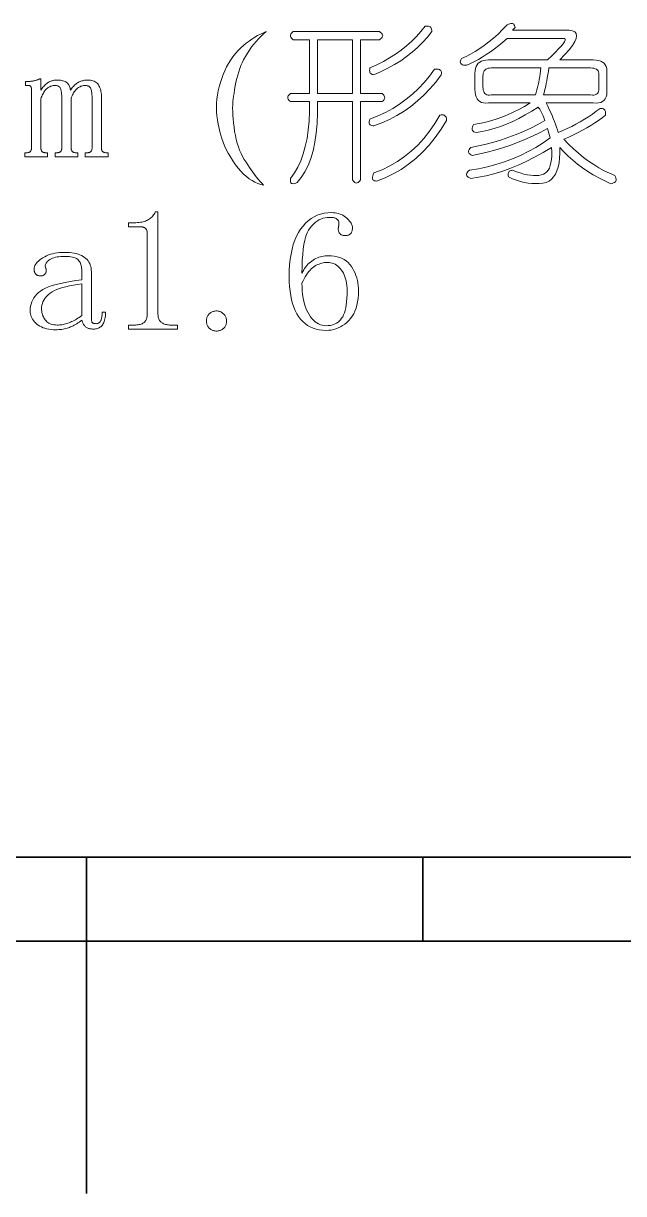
# Model space of a CAD drawing. Extents: x 0 to 297, y 0 to 210.
# Drawn here: x 146.63 to 164.47, y 0 to 34.78 of the extents above; entities that cross this region are included whole.
import ezdxf

# ---------------------------------------------------------------- set-up
doc = ezdxf.new("R2010")
doc.units = 0

msp = doc.modelspace()

# ---------------------------------------------------------------- linework, layer by layer
at = {"color": 7, "lineweight": 35}
for p, q in [((10, 10), (287, 10)), ((97, 10), (287, 10)), ((98.5, 7.5), (198.5, 7.5))]:
    msp.add_line(p, q, dxfattribs=at)
at = {"color": 7, "lineweight": 35, "ltscale": 0.25}
msp.add_line((148.5, 10), (148.5, 0), dxfattribs=at)
at = {"color": 7, "lineweight": 35, "ltscale": 0.0625}
msp.add_line((158.5, 10), (158.5, 7.5), dxfattribs=at)
at = {"color": 255, "lineweight": 13}
for points in [[(161.166, 34.575), (162.846, 34.575), (162.944, 34.559), (163.014, 34.527), (163.056, 34.479), (163.07, 34.415), (163.056, 34.335), (163.014, 34.239), (162.944, 34.127), (162.846, 33.999), (162.72, 33.855), (162.566, 33.695), (163.566, 33.695), (163.649, 33.691), (163.723, 33.679), (163.787, 33.659), (163.841, 33.631), (163.886, 33.595), (163.921, 33.551), (163.947, 33.499), (163.963, 33.439), (163.969, 33.371), (163.966, 33.295), (163.966, 32.815), (163.969, 32.732), (163.963, 32.658), (163.947, 32.594), (163.921, 32.54), (163.886, 32.495), (163.841, 32.46), (163.787, 32.434), (163.723, 32.418), (163.649, 32.412), (163.566, 32.415), (162.166, 32.415), (162.213, 32.32), (162.257, 32.226), (162.299, 32.134), (162.339, 32.044), (162.376, 31.955), (162.411, 31.868), (162.443, 31.782), (162.473, 31.698), (162.501, 31.616), (162.526, 31.535), (162.661, 31.593), (162.793, 31.654), (162.923, 31.718), (163.051, 31.785), (163.176, 31.855), (163.299, 31.929), (163.419, 32.006), (163.537, 32.086), (163.653, 32.169), (163.766, 32.255), (163.804, 32.253), (163.837, 32.247), (163.865, 32.237), (163.888, 32.223), (163.906, 32.205), (163.92, 32.183), (163.929, 32.157), (163.933, 32.127), (163.932, 32.093), (163.926, 32.055), (163.827, 31.976), (163.723, 31.898), (163.613, 31.822), (163.497, 31.748), (163.376, 31.675), (163.249, 31.604), (163.117, 31.534), (162.979, 31.466), (162.835, 31.4), (162.686, 31.335), (162.831, 31.188), (162.977, 31.049), (163.125, 30.919), (163.275, 30.798), (163.426, 30.685), (163.579, 30.582), (163.733, 30.487), (163.889, 30.401), (164.047, 30.324), (164.206, 30.255), (164.227, 30.217), (164.24, 30.182), (164.246, 30.15), (164.245, 30.121), (164.236, 30.095), (164.221, 30.073), (164.198, 30.054), (164.168, 30.038), (164.131, 30.025), (164.086, 30.015), (163.905, 30.098), (163.731, 30.186), (163.563, 30.28), (163.401, 30.38), (163.246, 30.485), (163.097, 30.596), (162.955, 30.712), (162.819, 30.834), (162.689, 30.962), (162.566, 31.095), (162.569, 30.926), (162.563, 30.772), (162.547, 30.632), (162.521, 30.506), (162.486, 30.395), (162.441, 30.298), (162.387, 30.216), (162.323, 30.148), (162.249, 30.094), (162.166, 30.055), (162.061, 30.035), (161.955, 30.023), (161.847, 30.019), (161.737, 30.023), (161.626, 30.035), (161.513, 30.055), (161.399, 30.083), (161.283, 30.119), (161.165, 30.163), (161.046, 30.215), (161.04, 30.253), (161.038, 30.287), (161.04, 30.317), (161.046, 30.343), (161.056, 30.365), (161.07, 30.383), (161.088, 30.397), (161.11, 30.407), (161.136, 30.413), (161.166, 30.415), (161.283, 30.371), (161.395, 30.334), (161.501, 30.304), (161.601, 30.281), (161.696, 30.265), (161.785, 30.257), (161.869, 30.256), (161.947, 30.262), (162.019, 30.275), (162.086, 30.295), (162.139, 30.325), (162.185, 30.366), (162.225, 30.418), (162.259, 30.481), (162.286, 30.555), (162.307, 30.641), (162.321, 30.738), (162.329, 30.846), (162.331, 30.965), (162.326, 31.095), (162.072, 30.942), (161.821, 30.802), (161.573, 30.676), (161.328, 30.564), (161.086, 30.465), (160.848, 30.38), (160.613, 30.308), (160.381, 30.25), (160.152, 30.206), (159.926, 30.175), (159.883, 30.192), (159.848, 30.21), (159.822, 30.23), (159.805, 30.252), (159.796, 30.275), (159.797, 30.3), (159.806, 30.326), (159.824, 30.354), (159.851, 30.384), (159.886, 30.415), (160.155, 30.461), (160.417, 30.518), (160.673, 30.586), (160.923, 30.665), (161.166, 30.755), (161.403, 30.857), (161.633, 30.97), (161.857, 31.094), (162.075, 31.229), (162.286, 31.375), (162.206, 31.655), (161.982, 31.539), (161.758, 31.431), (161.534, 31.331), (161.31, 31.239), (161.086, 31.155), (160.862, 31.079), (160.638, 31.011), (160.414, 30.951), (160.19, 30.899), (159.966, 30.855), (159.93, 30.872), (159.901, 30.89), (159.879, 30.91), (159.864, 30.932), (159.856, 30.955), (159.856, 30.98), (159.863, 31.006), (159.877, 31.034), (159.898, 31.064), (159.926, 31.095), (160.157, 31.139), (160.385, 31.191), (160.611, 31.251), (160.835, 31.319), (161.056, 31.395), (161.275, 31.479), (161.491, 31.571), (161.705, 31.671), (161.917, 31.779), (162.126, 31.895), (162.11, 31.942), (162.093, 31.988), (162.075, 32.032), (162.056, 32.074), (162.036, 32.115), (162.016, 32.154), (161.995, 32.192), (161.973, 32.228), (161.95, 32.262), (161.926, 32.295), (161.735, 32.172), (161.545, 32.06), (161.357, 31.958), (161.171, 31.866), (160.986, 31.785), (160.803, 31.714), (160.621, 31.654), (160.441, 31.604), (160.263, 31.564), (160.086, 31.535), (160.049, 31.545), (160.019, 31.558), (159.995, 31.574), (159.977, 31.593), (159.966, 31.615), (159.961, 31.641), (159.963, 31.67), (159.971, 31.702), (159.985, 31.737), (160.006, 31.775), (160.174, 31.803), (160.342, 31.839), (160.51, 31.883), (160.678, 31.935), (160.846, 31.995), (161.014, 32.063), (161.182, 32.139), (161.35, 32.223), (161.518, 32.315), (161.686, 32.415), (160.446, 32.415), (160.37, 32.412), (160.302, 32.418), (160.242, 32.434), (160.19, 32.46), (160.146, 32.495), (160.11, 32.54), (160.082, 32.594), (160.062, 32.658), (160.05, 32.732), (160.046, 32.815), (160.046, 33.295), (160.05, 33.371), (160.062, 33.439), (160.082, 33.499), (160.11, 33.551), (160.146, 33.595), (160.19, 33.631), (160.242, 33.659), (160.302, 33.679), (160.37, 33.691), (160.446, 33.695), (162.206, 33.695), (162.333, 33.817), (162.443, 33.926), (162.535, 34.022), (162.609, 34.105), (162.666, 34.175), (162.705, 34.233), (162.727, 34.278), (162.731, 34.31), (162.717, 34.329), (162.686, 34.335), (161.006, 34.335), (160.879, 34.226), (160.753, 34.124), (160.629, 34.028), (160.507, 33.938), (160.386, 33.855), (160.267, 33.778), (160.149, 33.708), (160.033, 33.644), (159.919, 33.586), (159.806, 33.535), (159.754, 33.537), (159.71, 33.543), (159.674, 33.553), (159.646, 33.567), (159.626, 33.585), (159.614, 33.607), (159.61, 33.633), (159.614, 33.663), (159.626, 33.697), (159.646, 33.735), (159.782, 33.796), (159.918, 33.865), (160.054, 33.943), (160.19, 34.03), (160.326, 34.125), (160.462, 34.23), (160.598, 34.343), (160.734, 34.465), (160.87, 34.596), (161.006, 34.735), (161.045, 34.756), (161.08, 34.77), (161.112, 34.778), (161.141, 34.78), (161.166, 34.775), (161.189, 34.764), (161.208, 34.746), (161.224, 34.722), (161.237, 34.692), (161.246, 34.655)], [(153.846, 34.535), (153.767, 34.469), (153.691, 34.399), (153.617, 34.325), (153.545, 34.247), (153.476, 34.165), (153.409, 34.079), (153.345, 33.989), (153.283, 33.895), (153.223, 33.797), (153.166, 33.695), (153.127, 33.613), (153.091, 33.527), (153.057, 33.437), (153.025, 33.343), (152.996, 33.245), (152.969, 33.143), (152.945, 33.037), (152.923, 32.927), (152.903, 32.813), (152.886, 32.695), (152.872, 32.62), (152.861, 32.54), (152.853, 32.454), (152.848, 32.362), (152.846, 32.265), (152.848, 32.162), (152.853, 32.054), (152.861, 31.94), (152.872, 31.82), (152.886, 31.695), (152.904, 31.57), (152.926, 31.449), (152.952, 31.333), (152.982, 31.222), (153.016, 31.115), (153.054, 31.014), (153.096, 30.917), (153.142, 30.825), (153.192, 30.738), (153.246, 30.655), (153.295, 30.576), (153.344, 30.5), (153.394, 30.426), (153.445, 30.354), (153.496, 30.285), (153.549, 30.218), (153.602, 30.154), (153.656, 30.092), (153.711, 30.032), (153.766, 29.975), (153.679, 29.996), (153.592, 30.025), (153.506, 30.063), (153.421, 30.11), (153.336, 30.165), (153.253, 30.23), (153.17, 30.303), (153.088, 30.385), (153.007, 30.476), (152.926, 30.575), (152.849, 30.694), (152.779, 30.81), (152.715, 30.924), (152.657, 31.036), (152.606, 31.145), (152.561, 31.252), (152.523, 31.356), (152.491, 31.458), (152.465, 31.558), (152.446, 31.655), (152.417, 31.783), (152.395, 31.91), (152.379, 32.036), (152.369, 32.161), (152.366, 32.285), (152.369, 32.409), (152.379, 32.532), (152.395, 32.654), (152.417, 32.775), (152.446, 32.895), (152.481, 33.021), (152.52, 33.143), (152.564, 33.261), (152.613, 33.375), (152.666, 33.485), (152.725, 33.591), (152.788, 33.693), (152.856, 33.791), (152.929, 33.885), (153.006, 33.975), (153.087, 34.053), (153.168, 34.126), (153.25, 34.194), (153.333, 34.257), (153.416, 34.315), (153.501, 34.369), (153.586, 34.418), (153.672, 34.462), (153.759, 34.501)], [(154.646, 34.535), (157.206, 34.535), (157.242, 34.511), (157.27, 34.487), (157.29, 34.463), (157.302, 34.439), (157.306, 34.415), (157.302, 34.391), (157.29, 34.367), (157.27, 34.343), (157.242, 34.319), (157.206, 34.295), (156.646, 34.295), (156.646, 32.695), (157.286, 32.695), (157.315, 32.671), (157.337, 32.647), (157.353, 32.623), (157.363, 32.599), (157.366, 32.575), (157.363, 32.551), (157.353, 32.527), (157.337, 32.503), (157.315, 32.479), (157.286, 32.455), (156.646, 32.455), (156.646, 30.135), (156.622, 30.099), (156.598, 30.071), (156.574, 30.051), (156.55, 30.039), (156.526, 30.035), (156.502, 30.039), (156.478, 30.051), (156.454, 30.071), (156.43, 30.099), (156.406, 30.135), (156.406, 32.455), (155.366, 32.455), (155.367, 32.122), (155.355, 31.809), (155.329, 31.517), (155.289, 31.246), (155.236, 30.995), (155.169, 30.766), (155.089, 30.557), (154.995, 30.369), (154.887, 30.202), (154.766, 30.055), (154.721, 30.035), (154.681, 30.022), (154.647, 30.016), (154.619, 30.017), (154.596, 30.025), (154.579, 30.041), (154.567, 30.064), (154.561, 30.094), (154.561, 30.131), (154.566, 30.175), (154.68, 30.335), (154.781, 30.51), (154.869, 30.7), (154.944, 30.905), (155.006, 31.125), (155.056, 31.361), (155.093, 31.612), (155.117, 31.878), (155.128, 32.159), (155.126, 32.455), (154.566, 32.455), (154.537, 32.479), (154.515, 32.503), (154.499, 32.527), (154.489, 32.551), (154.486, 32.575), (154.489, 32.599), (154.499, 32.623), (154.515, 32.647), (154.537, 32.671), (154.566, 32.695), (155.126, 32.695), (155.126, 34.295), (154.646, 34.295), (154.617, 34.319), (154.595, 34.343), (154.579, 34.367), (154.569, 34.391), (154.566, 34.415), (154.569, 34.439), (154.579, 34.463), (154.595, 34.487), (154.617, 34.511)], [(158.566, 34.695), (158.604, 34.701), (158.638, 34.702), (158.668, 34.698), (158.694, 34.689), (158.716, 34.675), (158.734, 34.657), (158.748, 34.634), (158.758, 34.606), (158.764, 34.573), (158.766, 34.535), (158.634, 34.371), (158.493, 34.215), (158.343, 34.067), (158.184, 33.927), (158.016, 33.795), (157.84, 33.671), (157.655, 33.555), (157.461, 33.447), (157.258, 33.347), (157.046, 33.255), (157.016, 33.257), (156.99, 33.263), (156.968, 33.273), (156.95, 33.287), (156.936, 33.305), (156.926, 33.327), (156.92, 33.353), (156.918, 33.383), (156.92, 33.417), (156.926, 33.455), (157.13, 33.547), (157.325, 33.646), (157.511, 33.752), (157.688, 33.865), (157.856, 33.985), (158.016, 34.113), (158.167, 34.248), (158.309, 34.39), (158.442, 34.539)], [(156.406, 34.295), (155.366, 34.295), (155.366, 32.695), (156.406, 32.695)], [(158.846, 33.415), (158.891, 33.421), (158.931, 33.422), (158.965, 33.418), (158.993, 33.409), (159.016, 33.395), (159.033, 33.377), (159.045, 33.354), (159.051, 33.326), (159.051, 33.293), (159.046, 33.255), (158.882, 33.038), (158.71, 32.836), (158.53, 32.648), (158.342, 32.474), (158.146, 32.315), (157.942, 32.17), (157.73, 32.04), (157.51, 31.924), (157.282, 31.822), (157.046, 31.735), (157.009, 31.737), (156.977, 31.743), (156.951, 31.753), (156.931, 31.767), (156.916, 31.785), (156.907, 31.807), (156.903, 31.833), (156.905, 31.863), (156.913, 31.897), (156.926, 31.935), (157.161, 32.029), (157.387, 32.135), (157.603, 32.253), (157.809, 32.383), (158.006, 32.525), (158.193, 32.679), (158.371, 32.845), (158.539, 33.023), (158.697, 33.213)], [(162.006, 33.455), (160.526, 33.455), (160.481, 33.453), (160.44, 33.446), (160.404, 33.434), (160.373, 33.417), (160.346, 33.395), (160.325, 33.369), (160.308, 33.338), (160.296, 33.302), (160.289, 33.261), (160.286, 33.215), (160.286, 32.895), (160.289, 32.842), (160.296, 32.796), (160.308, 32.756), (160.325, 32.722), (160.346, 32.695), (160.373, 32.674), (160.404, 32.66), (160.44, 32.652), (160.481, 32.65), (160.526, 32.655), (161.846, 32.655), (161.869, 32.728), (161.891, 32.802), (161.911, 32.878), (161.929, 32.956), (161.946, 33.035), (161.961, 33.116), (161.975, 33.198), (161.987, 33.282), (161.997, 33.368)], [(163.486, 33.455), (162.246, 33.455), (162.23, 33.354), (162.214, 33.257), (162.198, 33.165), (162.182, 33.078), (162.166, 32.995), (162.15, 32.918), (162.134, 32.845), (162.118, 32.777), (162.102, 32.714), (162.086, 32.655), (163.486, 32.655), (163.539, 32.65), (163.585, 32.652), (163.625, 32.66), (163.659, 32.674), (163.686, 32.695), (163.707, 32.722), (163.721, 32.756), (163.729, 32.796), (163.731, 32.842), (163.726, 32.895), (163.726, 33.215), (163.731, 33.261), (163.729, 33.302), (163.721, 33.338), (163.707, 33.369), (163.686, 33.395), (163.659, 33.417), (163.625, 33.434), (163.585, 33.446), (163.539, 33.453)], [(146.746, 33.055), (146.766, 33.055), (146.786, 33.056), (146.806, 33.057), (146.826, 33.058), (146.846, 33.06), (146.866, 33.062), (146.886, 33.065), (146.906, 33.068), (146.926, 33.071), (146.946, 33.075), (146.966, 33.079), (146.985, 33.084), (147.003, 33.089), (147.02, 33.094), (147.036, 33.1), (147.052, 33.106), (147.067, 33.113), (147.081, 33.12), (147.094, 33.127), (147.106, 33.135), (147.146, 33.135), (147.146, 32.795), (147.166, 32.826), (147.187, 32.856), (147.208, 32.883), (147.229, 32.909), (147.251, 32.933), (147.273, 32.955), (147.296, 32.975), (147.319, 32.994), (147.342, 33.01), (147.366, 33.025), (147.39, 33.039), (147.415, 33.05), (147.44, 33.061), (147.465, 33.07), (147.491, 33.078), (147.517, 33.084), (147.544, 33.089), (147.571, 33.092), (147.598, 33.095), (147.626, 33.095), (147.661, 33.095), (147.695, 33.092), (147.727, 33.089), (147.757, 33.084), (147.786, 33.078), (147.813, 33.07), (147.839, 33.061), (147.863, 33.05), (147.885, 33.039), (147.906, 33.025), (147.925, 33.01), (147.943, 32.994), (147.959, 32.975), (147.973, 32.955), (147.986, 32.933), (147.997, 32.909), (148.007, 32.883), (148.015, 32.856), (148.021, 32.826), (148.026, 32.795), (148.047, 32.826), (148.067, 32.856), (148.089, 32.883), (148.111, 32.909), (148.134, 32.933), (148.157, 32.955), (148.181, 32.975), (148.205, 32.994), (148.231, 33.01), (148.256, 33.025), (148.282, 33.039), (148.309, 33.05), (148.335, 33.061), (148.362, 33.07), (148.389, 33.078), (148.416, 33.084), (148.443, 33.089), (148.471, 33.092), (148.498, 33.095), (148.526, 33.095), (148.573, 33.094), (148.616, 33.09), (148.657, 33.083), (148.694, 33.073), (148.729, 33.06), (148.76, 33.045), (148.789, 33.027), (148.814, 33.006), (148.837, 32.982), (148.856, 32.955), (148.873, 32.926), (148.889, 32.896), (148.902, 32.864), (148.914, 32.83), (148.924, 32.795), (148.932, 32.758), (148.938, 32.72), (148.943, 32.68), (148.945, 32.638), (148.946, 32.595), (148.946, 31.075), (148.947, 31.06), (148.948, 31.045), (148.95, 31.032), (148.953, 31.019), (148.956, 31.008), (148.961, 30.997), (148.966, 30.988), (148.972, 30.979), (148.979, 30.972), (148.986, 30.965), (148.995, 30.96), (149.004, 30.954), (149.014, 30.95), (149.025, 30.946), (149.036, 30.943), (149.049, 30.94), (149.062, 30.938), (149.076, 30.936), (149.091, 30.936), (149.106, 30.935), (149.146, 30.935), (149.146, 30.815), (148.466, 30.815), (148.466, 30.935), (148.506, 30.935), (148.522, 30.936), (148.537, 30.936), (148.551, 30.938), (148.564, 30.94), (148.576, 30.943), (148.588, 30.946), (148.599, 30.95), (148.609, 30.954), (148.618, 30.96), (148.626, 30.965), (148.634, 30.972), (148.641, 30.979), (148.647, 30.988), (148.652, 30.997), (148.656, 31.008), (148.66, 31.019), (148.663, 31.032), (148.665, 31.045), (148.666, 31.06), (148.666, 31.075), (148.666, 32.575), (148.666, 32.618), (148.664, 32.657), (148.662, 32.694), (148.658, 32.727), (148.654, 32.758), (148.648, 32.785), (148.642, 32.81), (148.634, 32.831), (148.626, 32.85), (148.616, 32.865), (148.606, 32.879), (148.594, 32.89), (148.582, 32.901), (148.568, 32.91), (148.554, 32.918), (148.538, 32.924), (148.522, 32.929), (148.504, 32.932), (148.486, 32.935), (148.466, 32.935), (148.439, 32.934), (148.411, 32.931), (148.385, 32.926), (148.359, 32.919), (148.334, 32.91), (148.309, 32.899), (148.285, 32.886), (148.261, 32.871), (148.239, 32.854), (148.216, 32.835), (148.195, 32.814), (148.174, 32.792), (148.155, 32.768), (148.136, 32.742), (148.119, 32.715), (148.102, 32.686), (148.087, 32.656), (148.072, 32.624), (148.059, 32.59), (148.046, 32.555), (148.046, 31.075), (148.047, 31.06), (148.048, 31.045), (148.05, 31.032), (148.053, 31.019), (148.056, 31.008), (148.061, 30.997), (148.066, 30.988), (148.072, 30.979), (148.079, 30.972), (148.086, 30.965), (148.095, 30.96), (148.104, 30.954), (148.114, 30.95), (148.125, 30.946), (148.136, 30.943), (148.149, 30.94), (148.162, 30.938), (148.176, 30.936), (148.191, 30.936), (148.206, 30.935), (148.246, 30.935), (148.246, 30.815), (147.566, 30.815), (147.566, 30.935), (147.606, 30.935), (147.622, 30.936), (147.637, 30.936), (147.651, 30.938), (147.664, 30.94), (147.676, 30.943), (147.688, 30.946), (147.699, 30.95), (147.709, 30.954), (147.718, 30.96), (147.726, 30.965), (147.734, 30.972), (147.741, 30.979), (147.747, 30.988), (147.752, 30.997), (147.756, 31.008), (147.76, 31.019), (147.763, 31.032), (147.765, 31.045), (147.766, 31.06), (147.766, 31.075), (147.766, 32.575), (147.766, 32.61), (147.765, 32.644), (147.763, 32.675), (147.76, 32.705), (147.756, 32.733), (147.752, 32.759), (147.747, 32.783), (147.741, 32.806), (147.734, 32.826), (147.726, 32.845), (147.717, 32.862), (147.707, 32.878), (147.695, 32.891), (147.681, 32.903), (147.666, 32.913), (147.649, 32.921), (147.631, 32.927), (147.611, 32.932), (147.589, 32.934), (147.566, 32.935), (147.539, 32.934), (147.511, 32.931), (147.485, 32.926), (147.459, 32.919), (147.434, 32.91), (147.409, 32.899), (147.385, 32.886), (147.361, 32.871), (147.339, 32.854), (147.316, 32.835), (147.295, 32.814), (147.274, 32.791), (147.255, 32.766), (147.236, 32.739), (147.219, 32.71), (147.202, 32.679), (147.187, 32.646), (147.172, 32.611), (147.159, 32.574), (147.146, 32.535), (147.146, 31.075), (147.147, 31.06), (147.148, 31.045), (147.15, 31.032), (147.153, 31.019), (147.156, 31.008), (147.161, 30.997), (147.166, 30.988), (147.172, 30.979), (147.179, 30.972), (147.186, 30.965), (147.195, 30.96), (147.204, 30.954), (147.214, 30.95), (147.225, 30.946), (147.236, 30.943), (147.249, 30.94), (147.262, 30.938), (147.276, 30.936), (147.291, 30.936), (147.306, 30.935), (147.346, 30.935), (147.346, 30.815), (146.666, 30.815), (146.666, 30.935), (146.706, 30.935), (146.722, 30.936), (146.737, 30.936), (146.751, 30.938), (146.764, 30.94), (146.776, 30.943), (146.788, 30.946), (146.799, 30.95), (146.809, 30.954), (146.818, 30.96), (146.826, 30.965), (146.834, 30.972), (146.841, 30.979), (146.847, 30.988), (146.852, 30.997), (146.856, 31.008), (146.86, 31.019), (146.863, 31.032), (146.865, 31.045), (146.866, 31.06), (146.866, 31.075), (146.866, 32.815), (146.866, 32.827), (146.865, 32.838), (146.864, 32.849), (146.863, 32.858), (146.861, 32.868), (146.859, 32.876), (146.856, 32.885), (146.853, 32.892), (146.85, 32.899), (146.846, 32.905), (146.842, 32.911), (146.837, 32.916), (146.831, 32.921), (146.824, 32.924), (146.816, 32.928), (146.808, 32.93), (146.799, 32.933), (146.789, 32.934), (146.778, 32.935), (146.766, 32.935), (146.686, 32.935), (146.686, 33.055)], [(159.206, 31.895), (159.041, 31.632), (158.867, 31.388), (158.683, 31.162), (158.489, 30.954), (158.286, 30.765), (158.073, 30.594), (157.851, 30.442), (157.619, 30.308), (157.377, 30.192), (157.126, 30.095), (157.089, 30.098), (157.059, 30.105), (157.035, 30.117), (157.017, 30.134), (157.006, 30.155), (157.001, 30.182), (157.003, 30.213), (157.011, 30.249), (157.025, 30.29), (157.046, 30.335), (157.289, 30.432), (157.521, 30.545), (157.743, 30.675), (157.955, 30.822), (158.156, 30.985), (158.347, 31.166), (158.527, 31.363), (158.697, 31.577), (158.857, 31.808), (159.006, 32.055), (159.044, 32.061), (159.078, 32.062), (159.108, 32.058), (159.134, 32.049), (159.156, 32.035), (159.174, 32.017), (159.188, 31.994), (159.198, 31.966), (159.204, 31.933)], [(150.626, 29.175), (150.626, 26.135), (150.627, 26.104), (150.63, 26.074), (150.635, 26.046), (150.642, 26.02), (150.651, 25.995), (150.662, 25.972), (150.675, 25.95), (150.69, 25.93), (150.707, 25.912), (150.726, 25.895), (150.747, 25.88), (150.769, 25.866), (150.793, 25.854), (150.819, 25.844), (150.846, 25.835), (150.875, 25.828), (150.905, 25.822), (150.937, 25.818), (150.971, 25.816), (151.006, 25.815), (151.206, 25.815), (151.206, 25.695), (149.746, 25.695), (149.746, 25.815), (149.926, 25.815), (149.965, 25.816), (150.002, 25.818), (150.036, 25.822), (150.069, 25.828), (150.099, 25.835), (150.127, 25.844), (150.152, 25.854), (150.176, 25.866), (150.197, 25.88), (150.216, 25.895), (150.233, 25.912), (150.249, 25.93), (150.262, 25.95), (150.274, 25.972), (150.284, 25.995), (150.292, 26.02), (150.298, 26.046), (150.303, 26.074), (150.305, 26.104), (150.306, 26.135), (150.306, 28.555), (150.306, 28.571), (150.304, 28.586), (150.302, 28.601), (150.298, 28.614), (150.294, 28.628), (150.288, 28.64), (150.282, 28.653), (150.274, 28.664), (150.266, 28.675), (150.256, 28.685), (150.246, 28.695), (150.234, 28.703), (150.222, 28.711), (150.208, 28.717), (150.194, 28.723), (150.178, 28.727), (150.162, 28.731), (150.144, 28.733), (150.126, 28.735), (150.106, 28.735), (149.746, 28.735), (149.746, 28.855), (149.926, 28.855), (149.973, 28.856), (150.019, 28.858), (150.062, 28.862), (150.104, 28.868), (150.144, 28.875), (150.182, 28.884), (150.218, 28.894), (150.253, 28.906), (150.285, 28.92), (150.316, 28.935), (150.346, 28.952), (150.373, 28.97), (150.4, 28.99), (150.425, 29.012), (150.449, 29.035), (150.471, 29.06), (150.492, 29.086), (150.511, 29.114), (150.53, 29.144), (150.546, 29.175)], [(155.686, 27.875), (155.78, 27.872), (155.867, 27.862), (155.95, 27.846), (156.027, 27.824), (156.099, 27.795), (156.165, 27.76), (156.226, 27.718), (156.281, 27.67), (156.332, 27.616), (156.376, 27.555), (156.416, 27.49), (156.452, 27.424), (156.483, 27.356), (156.511, 27.286), (156.534, 27.215), (156.553, 27.142), (156.567, 27.068), (156.578, 26.992), (156.584, 26.914), (156.586, 26.835), (156.583, 26.718), (156.575, 26.608), (156.56, 26.503), (156.54, 26.405), (156.514, 26.313), (156.482, 26.227), (156.444, 26.147), (156.401, 26.074), (156.351, 26.006), (156.296, 25.945), (156.237, 25.89), (156.177, 25.841), (156.114, 25.797), (156.05, 25.76), (155.984, 25.728), (155.916, 25.702), (155.846, 25.681), (155.775, 25.667), (155.701, 25.658), (155.626, 25.655), (155.521, 25.659), (155.421, 25.672), (155.326, 25.692), (155.236, 25.721), (155.151, 25.758), (155.072, 25.803), (154.998, 25.856), (154.929, 25.918), (154.865, 25.987), (154.806, 26.065), (154.753, 26.151), (154.705, 26.244), (154.663, 26.345), (154.627, 26.452), (154.596, 26.568), (154.571, 26.69), (154.551, 26.821), (154.537, 26.958), (154.529, 27.103), (154.526, 27.255), (154.53, 27.435), (154.54, 27.606), (154.557, 27.769), (154.581, 27.922), (154.611, 28.068), (154.649, 28.204), (154.693, 28.333), (154.744, 28.452), (154.802, 28.563), (154.866, 28.665), (154.937, 28.758), (155.012, 28.842), (155.092, 28.915), (155.177, 28.979), (155.266, 29.033), (155.361, 29.077), (155.46, 29.111), (155.564, 29.136), (155.673, 29.15), (155.786, 29.155), (155.841, 29.154), (155.894, 29.149), (155.944, 29.141), (155.993, 29.13), (156.039, 29.115), (156.083, 29.098), (156.124, 29.077), (156.164, 29.053), (156.201, 29.026), (156.236, 28.995), (156.269, 28.964), (156.297, 28.933), (156.323, 28.903), (156.345, 28.874), (156.364, 28.845), (156.379, 28.818), (156.391, 28.791), (156.399, 28.765), (156.405, 28.74), (156.406, 28.715), (156.406, 28.692), (156.404, 28.67), (156.402, 28.649), (156.398, 28.629), (156.394, 28.61), (156.388, 28.593), (156.382, 28.577), (156.374, 28.562), (156.366, 28.548), (156.356, 28.535), (156.346, 28.524), (156.333, 28.514), (156.32, 28.505), (156.305, 28.497), (156.289, 28.49), (156.271, 28.485), (156.252, 28.481), (156.231, 28.478), (156.21, 28.476), (156.186, 28.475), (156.167, 28.476), (156.148, 28.477), (156.131, 28.48), (156.114, 28.483), (156.099, 28.488), (156.084, 28.493), (156.071, 28.5), (156.058, 28.507), (156.047, 28.516), (156.036, 28.525), (156.027, 28.536), (156.018, 28.547), (156.011, 28.56), (156.004, 28.573), (155.999, 28.588), (155.994, 28.603), (155.991, 28.62), (155.988, 28.637), (155.987, 28.656), (155.986, 28.675), (155.986, 28.683), (155.987, 28.691), (155.987, 28.699), (155.988, 28.707), (155.989, 28.715), (155.99, 28.723), (155.991, 28.731), (155.993, 28.739), (155.994, 28.747), (155.996, 28.755), (155.998, 28.763), (156, 28.771), (156.001, 28.779), (156.003, 28.787), (156.004, 28.795), (156.005, 28.803), (156.005, 28.811), (156.006, 28.819), (156.006, 28.827), (156.006, 28.835), (156.006, 28.851), (156.004, 28.866), (156.001, 28.881), (155.997, 28.894), (155.991, 28.908), (155.985, 28.92), (155.977, 28.933), (155.968, 28.944), (155.958, 28.955), (155.946, 28.965), (155.933, 28.975), (155.918, 28.983), (155.901, 28.991), (155.882, 28.997), (155.861, 29.003), (155.838, 29.007), (155.813, 29.011), (155.786, 29.013), (155.757, 29.015), (155.726, 29.015), (155.659, 29.012), (155.594, 29.003), (155.531, 28.987), (155.47, 28.966), (155.411, 28.938), (155.354, 28.904), (155.299, 28.863), (155.246, 28.817), (155.195, 28.764), (155.146, 28.705), (155.101, 28.636), (155.06, 28.552), (155.024, 28.454), (154.993, 28.34), (154.966, 28.213), (154.945, 28.07), (154.928, 27.914), (154.916, 27.742), (154.909, 27.556), (154.906, 27.355), (154.931, 27.406), (154.958, 27.454), (154.986, 27.5), (155.017, 27.542), (155.049, 27.583), (155.083, 27.62), (155.118, 27.656), (155.156, 27.688), (155.195, 27.718), (155.236, 27.745), (155.279, 27.77), (155.321, 27.792), (155.365, 27.812), (155.409, 27.828), (155.454, 27.843), (155.499, 27.854), (155.545, 27.864), (155.591, 27.87), (155.639, 27.874)], [(147.586, 25.675), (147.516, 25.677), (147.449, 25.682), (147.385, 25.691), (147.324, 25.702), (147.266, 25.718), (147.212, 25.736), (147.161, 25.759), (147.113, 25.784), (147.068, 25.813), (147.026, 25.845), (146.988, 25.88), (146.954, 25.915), (146.924, 25.952), (146.898, 25.989), (146.876, 26.028), (146.858, 26.067), (146.844, 26.108), (146.834, 26.149), (146.828, 26.192), (146.826, 26.235), (146.829, 26.306), (146.839, 26.374), (146.854, 26.44), (146.876, 26.502), (146.904, 26.563), (146.938, 26.62), (146.978, 26.676), (147.025, 26.728), (147.077, 26.778), (147.136, 26.825), (147.204, 26.87), (147.285, 26.912), (147.377, 26.952), (147.482, 26.988), (147.599, 27.023), (147.728, 27.054), (147.869, 27.084), (148.023, 27.11), (148.188, 27.134), (148.366, 27.155), (148.366, 27.395), (148.365, 27.435), (148.363, 27.472), (148.358, 27.509), (148.352, 27.544), (148.344, 27.578), (148.334, 27.61), (148.322, 27.641), (148.309, 27.67), (148.293, 27.699), (148.276, 27.725), (148.256, 27.75), (148.231, 27.772), (148.202, 27.792), (148.167, 27.808), (148.129, 27.823), (148.085, 27.834), (148.038, 27.844), (147.985, 27.85), (147.928, 27.854), (147.866, 27.855), (147.8, 27.854), (147.738, 27.851), (147.68, 27.845), (147.626, 27.838), (147.576, 27.828), (147.53, 27.816), (147.488, 27.801), (147.45, 27.785), (147.416, 27.766), (147.386, 27.745), (147.36, 27.723), (147.337, 27.701), (147.318, 27.678), (147.303, 27.656), (147.291, 27.633), (147.283, 27.61), (147.278, 27.586), (147.277, 27.563), (147.28, 27.539), (147.286, 27.515), (147.293, 27.499), (147.299, 27.483), (147.303, 27.467), (147.305, 27.451), (147.306, 27.435), (147.305, 27.419), (147.303, 27.403), (147.299, 27.387), (147.293, 27.371), (147.286, 27.355), (147.277, 27.34), (147.267, 27.326), (147.255, 27.314), (147.241, 27.304), (147.226, 27.295), (147.209, 27.288), (147.191, 27.282), (147.171, 27.278), (147.149, 27.276), (147.126, 27.275), (147.111, 27.276), (147.095, 27.277), (147.081, 27.28), (147.067, 27.283), (147.054, 27.288), (147.041, 27.293), (147.029, 27.3), (147.017, 27.307), (147.007, 27.316), (146.996, 27.325), (146.987, 27.336), (146.978, 27.347), (146.971, 27.36), (146.964, 27.373), (146.959, 27.388), (146.954, 27.403), (146.951, 27.42), (146.948, 27.437), (146.947, 27.456), (146.946, 27.475), (146.949, 27.511), (146.957, 27.546), (146.97, 27.581), (146.988, 27.616), (147.011, 27.65), (147.04, 27.684), (147.074, 27.717), (147.113, 27.75), (147.157, 27.783), (147.206, 27.815), (147.259, 27.846), (147.315, 27.873), (147.373, 27.897), (147.433, 27.918), (147.496, 27.935), (147.561, 27.95), (147.629, 27.961), (147.699, 27.969), (147.771, 27.974), (147.846, 27.975), (147.924, 27.974), (147.998, 27.969), (148.068, 27.962), (148.134, 27.951), (148.196, 27.938), (148.254, 27.921), (148.308, 27.902), (148.358, 27.879), (148.404, 27.854), (148.446, 27.825), (148.484, 27.794), (148.518, 27.76), (148.548, 27.724), (148.574, 27.684), (148.596, 27.643), (148.614, 27.598), (148.628, 27.552), (148.638, 27.502), (148.644, 27.45), (148.646, 27.395), (148.646, 26.075), (148.647, 26.045), (148.647, 26.016), (148.649, 25.991), (148.651, 25.968), (148.654, 25.948), (148.657, 25.93), (148.661, 25.915), (148.665, 25.902), (148.671, 25.893), (148.676, 25.885), (148.683, 25.88), (148.69, 25.874), (148.699, 25.87), (148.708, 25.866), (148.719, 25.863), (148.73, 25.86), (148.743, 25.858), (148.756, 25.856), (148.771, 25.856), (148.786, 25.855), (148.806, 25.856), (148.824, 25.859), (148.841, 25.863), (148.857, 25.87), (148.871, 25.878), (148.885, 25.888), (148.897, 25.899), (148.908, 25.913), (148.918, 25.928), (148.926, 25.945), (148.934, 25.964), (148.941, 25.984), (148.947, 26.006), (148.952, 26.028), (148.956, 26.053), (148.96, 26.078), (148.963, 26.106), (148.965, 26.134), (148.966, 26.164), (148.966, 26.195), (149.066, 26.195), (149.065, 26.141), (149.062, 26.09), (149.057, 26.043), (149.05, 25.998), (149.041, 25.958), (149.03, 25.92), (149.017, 25.887), (149.002, 25.856), (148.985, 25.829), (148.966, 25.805), (148.946, 25.784), (148.924, 25.766), (148.901, 25.749), (148.877, 25.735), (148.851, 25.723), (148.825, 25.713), (148.797, 25.705), (148.768, 25.7), (148.738, 25.696), (148.706, 25.695), (148.679, 25.696), (148.653, 25.698), (148.628, 25.701), (148.604, 25.705), (148.581, 25.71), (148.56, 25.717), (148.54, 25.725), (148.521, 25.734), (148.503, 25.744), (148.486, 25.755), (148.471, 25.768), (148.456, 25.782), (148.442, 25.798), (148.429, 25.816), (148.416, 25.835), (148.405, 25.856), (148.394, 25.878), (148.384, 25.902), (148.375, 25.928), (148.366, 25.955), (148.327, 25.928), (148.287, 25.902), (148.249, 25.878), (148.211, 25.854), (148.174, 25.833), (148.137, 25.812), (148.101, 25.794), (148.065, 25.776), (148.031, 25.76), (147.996, 25.745), (147.962, 25.732), (147.925, 25.72), (147.888, 25.71), (147.849, 25.7), (147.809, 25.693), (147.767, 25.686), (147.724, 25.682), (147.679, 25.678), (147.634, 25.676)], [(154.906, 27.055), (154.908, 26.938), (154.915, 26.826), (154.925, 26.72), (154.94, 26.618), (154.959, 26.523), (154.982, 26.432), (155.009, 26.348), (155.041, 26.268), (155.076, 26.194), (155.116, 26.125), (155.159, 26.063), (155.204, 26.006), (155.25, 25.957), (155.299, 25.914), (155.349, 25.878), (155.401, 25.848), (155.454, 25.825), (155.51, 25.808), (155.567, 25.799), (155.626, 25.795), (155.685, 25.797), (155.741, 25.804), (155.794, 25.815), (155.844, 25.83), (155.891, 25.85), (155.936, 25.874), (155.978, 25.903), (156.017, 25.936), (156.053, 25.973), (156.086, 26.015), (156.117, 26.063), (156.144, 26.118), (156.168, 26.181), (156.189, 26.252), (156.206, 26.33), (156.221, 26.416), (156.232, 26.509), (156.24, 26.61), (156.245, 26.719), (156.246, 26.835), (156.245, 26.913), (156.239, 26.988), (156.231, 27.059), (156.219, 27.126), (156.204, 27.19), (156.185, 27.25), (156.163, 27.307), (156.137, 27.36), (156.109, 27.409), (156.076, 27.455), (156.042, 27.497), (156.005, 27.534), (155.968, 27.567), (155.929, 27.596), (155.889, 27.62), (155.847, 27.64), (155.804, 27.655), (155.759, 27.666), (155.714, 27.673), (155.666, 27.675), (155.623, 27.674), (155.579, 27.67), (155.537, 27.664), (155.495, 27.654), (155.454, 27.643), (155.413, 27.628), (155.373, 27.612), (155.333, 27.592), (155.295, 27.57), (155.256, 27.545), (155.219, 27.517), (155.181, 27.484), (155.145, 27.447), (155.109, 27.404), (155.074, 27.358), (155.039, 27.306), (155.005, 27.251), (154.971, 27.19), (154.939, 27.125)], [(147.166, 26.295), (147.167, 26.26), (147.171, 26.224), (147.176, 26.19), (147.184, 26.156), (147.194, 26.123), (147.206, 26.09), (147.22, 26.058), (147.237, 26.026), (147.255, 25.996), (147.276, 25.965), (147.3, 25.937), (147.325, 25.911), (147.354, 25.889), (147.385, 25.869), (147.419, 25.853), (147.455, 25.839), (147.494, 25.829), (147.535, 25.821), (147.58, 25.817), (147.626, 25.815), (147.662, 25.816), (147.698, 25.818), (147.734, 25.822), (147.77, 25.826), (147.806, 25.833), (147.842, 25.84), (147.878, 25.85), (147.914, 25.86), (147.95, 25.872), (147.986, 25.885), (148.022, 25.9), (148.059, 25.916), (148.096, 25.934), (148.133, 25.952), (148.171, 25.973), (148.209, 25.994), (148.248, 26.018), (148.287, 26.042), (148.326, 26.068), (148.366, 26.095), (148.366, 27.035), (148.234, 27.018), (148.111, 26.999), (147.996, 26.977), (147.889, 26.954), (147.791, 26.928), (147.701, 26.9), (147.62, 26.869), (147.547, 26.837), (147.482, 26.802), (147.426, 26.765), (147.377, 26.726), (147.333, 26.686), (147.294, 26.643), (147.26, 26.599), (147.231, 26.553), (147.208, 26.505), (147.19, 26.455), (147.177, 26.404), (147.169, 26.35)], [(152.366, 25.635), (152.343, 25.636), (152.319, 25.638), (152.297, 25.642), (152.275, 25.648), (152.254, 25.655), (152.233, 25.664), (152.213, 25.674), (152.193, 25.686), (152.175, 25.7), (152.156, 25.715), (152.139, 25.732), (152.124, 25.75), (152.11, 25.769), (152.099, 25.789), (152.089, 25.81), (152.081, 25.833), (152.074, 25.857), (152.07, 25.882), (152.067, 25.908), (152.066, 25.935), (152.067, 25.963), (152.07, 25.989), (152.074, 26.014), (152.081, 26.038), (152.089, 26.06), (152.099, 26.082), (152.11, 26.102), (152.124, 26.121), (152.139, 26.139), (152.156, 26.155), (152.175, 26.17), (152.193, 26.184), (152.213, 26.196), (152.233, 26.206), (152.254, 26.215), (152.275, 26.222), (152.297, 26.228), (152.319, 26.232), (152.343, 26.234), (152.366, 26.235), (152.39, 26.234), (152.413, 26.232), (152.436, 26.227), (152.457, 26.221), (152.479, 26.213), (152.499, 26.203), (152.52, 26.191), (152.539, 26.178), (152.558, 26.162), (152.576, 26.145), (152.593, 26.127), (152.609, 26.108), (152.622, 26.089), (152.634, 26.068), (152.644, 26.048), (152.652, 26.026), (152.658, 26.005), (152.663, 25.982), (152.665, 25.959), (152.666, 25.935), (152.665, 25.908), (152.663, 25.882), (152.658, 25.857), (152.652, 25.833), (152.644, 25.81), (152.634, 25.789), (152.622, 25.769), (152.609, 25.75), (152.593, 25.732), (152.576, 25.715), (152.558, 25.7), (152.539, 25.686), (152.52, 25.674), (152.499, 25.664), (152.479, 25.655), (152.457, 25.648), (152.436, 25.642), (152.413, 25.638), (152.39, 25.636)]]:
    msp.add_lwpolyline(points, close=True, dxfattribs=at)

doc.saveas('drawing.dxf')
